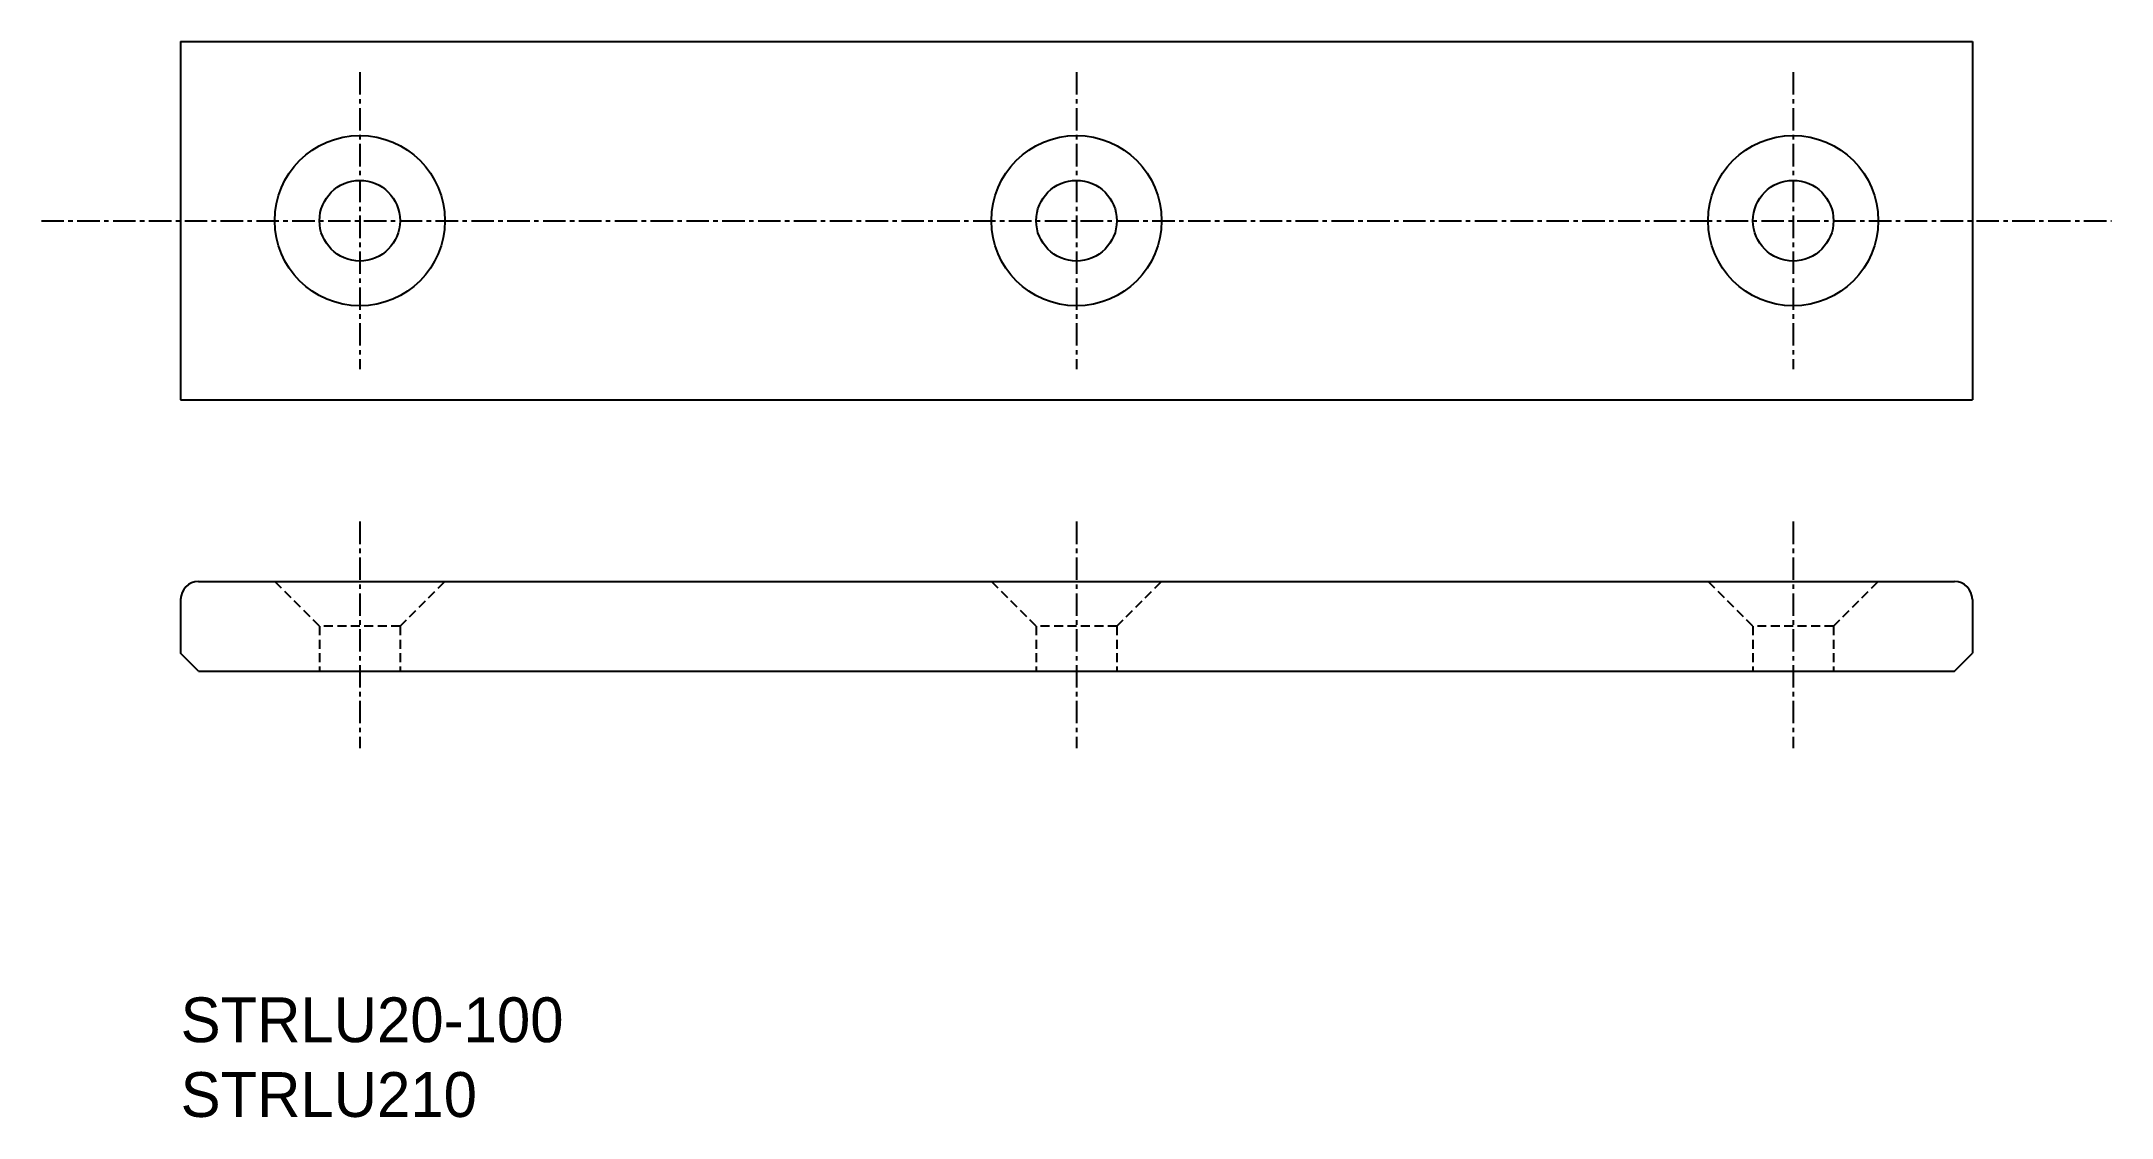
# Model space of a CAD drawing. Extents: x 2 to 118, y 10 to 70.
import ezdxf

# ---------------------------------------------------------------- set-up
doc = ezdxf.new("R2010")
doc.units = 0
doc.linetypes.add('CENTER', pattern=[2, 1.25, -0.25, 0.25, -0.25])
doc.linetypes.add('DASHED', pattern=[0.75, 0.5, -0.25])
doc.layers.get('0').update_dxf_attribs({"linetype": 'CONTINUOUS'})
doc.layers.add('CENTER', color=1, linetype='CENTER')

msp = doc.modelspace()

# ---------------------------------------------------------------- linework, layer by layer
at = {"color": 7, "linetype": 'CONTINUOUS'}
for p, q in [((10, 70), (110, 70)), ((10, 70), (10, 50)), ((110, 70), (110, 50)), ((10, 50), (110, 50)), ((11, 39.87), (109, 39.87)), ((10, 38.87), (10, 35.87)), ((110, 38.87), (110, 35.87)), ((11, 34.87), (10, 35.87)), ((109, 34.87), (110, 35.87)), ((11, 34.87), (109, 34.87))]:
    msp.add_line(p, q, dxfattribs=at)
at = {"color": 3, "linetype": 'DASHED'}
for p, q in [((17.75, 37.37), (15.25, 39.87)), ((22.25, 37.37), (24.75, 39.87)), ((57.75, 37.37), (55.25, 39.87)), ((62.25, 37.37), (64.75, 39.87)), ((97.75, 37.37), (95.25, 39.87)), ((102.25, 37.37), (104.75, 39.87)), ((22.25, 37.37), (17.75, 37.37)), ((17.75, 37.37), (17.75, 34.87)), ((22.25, 37.37), (22.25, 34.87)), ((62.25, 37.37), (57.75, 37.37)), ((57.75, 37.37), (57.75, 34.87)), ((62.25, 37.37), (62.25, 34.87)), ((102.25, 37.37), (97.75, 37.37)), ((97.75, 37.37), (97.75, 34.87)), ((102.25, 37.37), (102.25, 34.87))]:
    msp.add_line(p, q, dxfattribs=at)
at = {"color": 7, "linetype": 'CONTINUOUS'}
for centre, radius in [((20, 60), 4.75), ((60, 60), 4.75), ((100, 60), 4.75), ((20, 60), 2.25), ((60, 60), 2.25), ((100, 60), 2.25)]:
    msp.add_circle(centre, radius, dxfattribs=at)
for centre, start, end in [((11, 38.87), 90, 180), ((109, 38.87), 0, 90)]:
    msp.add_arc(centre, 1, start, end, dxfattribs=at)
at = {"layer": 'CENTER', "color": 1, "linetype": 'CENTER'}
for p, q in [((20, 68.28), (20, 51.72)), ((60, 68.28), (60, 51.72)), ((100, 68.28), (100, 51.72)), ((2.23, 60), (117.77, 60)), ((20, 43.21), (20, 30.57)), ((60, 43.21), (60, 30.57)), ((100, 43.21), (100, 30.57))]:
    msp.add_line(p, q, dxfattribs=at)

# ---------------------------------------------------------------- texts
at = {"color": 7, "linetype": 'CONTINUOUS'}
for s, p in [('STRLU20-100', (10, 14.17)), ('STRLU210', (10, 10))]:
    msp.add_text(s, height=2.5, dxfattribs=at).set_placement(p)

doc.saveas('drawing.dxf')
